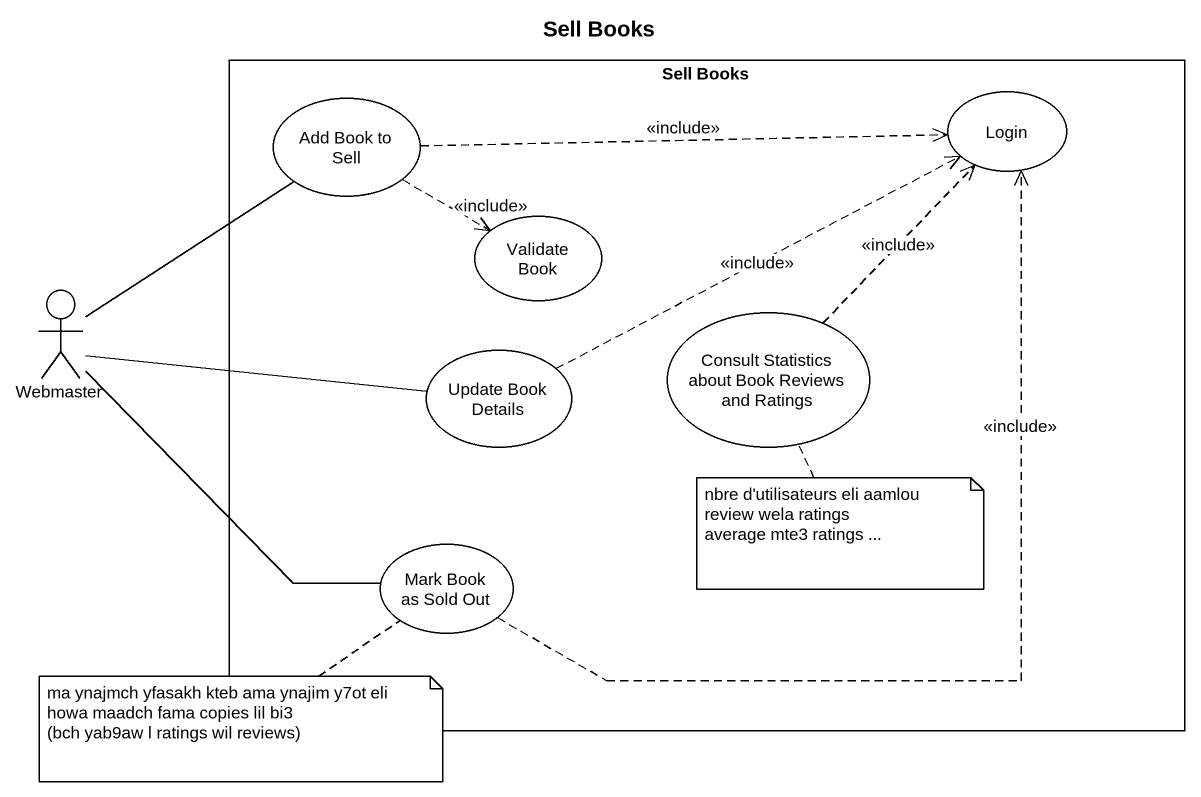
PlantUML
@startuml
title Sell Books
rectangle "Sell Books" as Sell_Books {
  usecase "Add Book to Sell" as Add_Book_to_Sell
  usecase Login
  usecase "Validate Book" as Validate_Book
  usecase "Consult Statistics about Book Reviews and Ratings" as Consult_Statistics_about
  usecase "Update Book Details" as Update_Book_Details
  usecase "Mark Book as Sold Out" as Mark_Book_as_Sold_Out
}
actor Webmaster
Add_Book_to_Sell .right.> Login : <<include>>
Add_Book_to_Sell .right.> Validate_Book : <<include>>
Webmaster -up- Add_Book_to_Sell
Webmaster -right- Update_Book_Details
Webmaster -right- Mark_Book_as_Sold_Out
Consult_Statistics_about .up.> Login : <<include>>
Update_Book_Details .right.> Login : <<include>>
Mark_Book_as_Sold_Out .up.> Login : <<include>>
note bottom of Consult_Statistics_about
  nbre d'utilisateurs eli aamlou review wela ratings
  average mte3 ratings ...
end note
note bottom of Mark_Book_as_Sold_Out
  ma ynajmch yfasakh kteb ama ynajim y7ot eli howa maadch fama copies lil bi3
  (bch yab9aw l ratings wil reviews)
end note
@enduml
